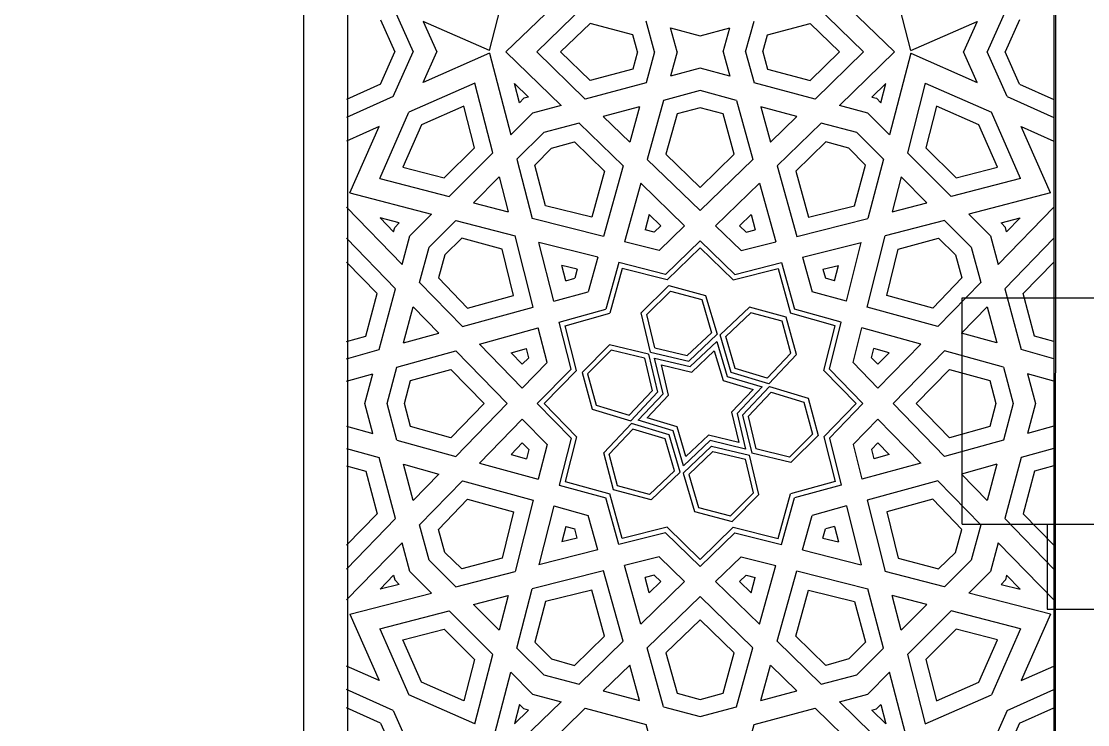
# Model space of a CAD drawing. Header units: inches. Extents: x 13054 to 48691, y 5623 to 20391.
# Drawn here: x 48442.75 to 48454.81, y 18849.58 to 18857.53 of the extents above; entities that cross this region are included whole.
import ezdxf

# ---------------------------------------------------------------- set-up
doc = ezdxf.new("R2010")
doc.units = ezdxf.units.IN
doc.header["$MEASUREMENT"] = 0

msp = doc.modelspace()

# ---------------------------------------------------------------- linework, layer by layer
at = {"transparency": 33554483}
for p, q in [((48454.449, 18888.521), (48454.424, 18793.508)), ((48454.424, 18865.141), (48454.424, 18857.187)), ((48454.424, 18865.141), (48454.424, 18857.187)), ((48448.041, 18857.203), (48448.281, 18858.126)), ((48452.806, 18857.203), (48452.567, 18858.126)), ((48448.226, 18857.187), (48448.85, 18857.793)), ((48448.577, 18857.187), (48449.124, 18857.72)), ((48452.271, 18857.187), (48451.723, 18857.72)), ((48452.621, 18857.187), (48451.998, 18857.793)), ((48446.952, 18857.693), (48447.178, 18857.187)), ((48453.895, 18857.693), (48453.669, 18857.187)), ((48446.81, 18857.551), (48446.972, 18857.187)), ((48447.291, 18857.533), (48447.445, 18857.187)), ((48448.041, 18857.203), (48447.291, 18857.533)), ((48449.179, 18857.511), (48448.846, 18857.187)), ((48449.661, 18857.381), (48449.179, 18857.511)), ((48449.909, 18857.187), (48449.813, 18857.535)), ((48450.938, 18857.187), (48451.034, 18857.535)), ((48451.186, 18857.381), (48451.669, 18857.511)), ((48451.669, 18857.511), (48452.001, 18857.187)), ((48452.806, 18857.203), (48453.556, 18857.533)), ((48453.556, 18857.533), (48453.402, 18857.187)), ((48454.037, 18857.551), (48453.875, 18857.187)), ((48449.715, 18857.187), (48449.661, 18857.381)), ((48450.087, 18857.462), (48450.424, 18857.371)), ((48450.163, 18857.187), (48450.087, 18857.462)), ((48450.424, 18857.371), (48450.76, 18857.462)), ((48450.684, 18857.187), (48450.76, 18857.462)), ((48451.133, 18857.187), (48451.186, 18857.381)), ((48446.81, 18856.824), (48446.972, 18857.187)), ((48446.952, 18856.682), (48447.178, 18857.187)), ((48446.972, 18857.188), (48446.972, 18857.187)), ((48447.178, 18857.188), (48447.178, 18857.187)), ((48447.291, 18856.842), (48447.445, 18857.187)), ((48448.041, 18857.172), (48447.291, 18856.842)), ((48447.445, 18857.188), (48447.445, 18857.187)), ((48448.041, 18857.172), (48448.281, 18856.249)), ((48448.226, 18857.187), (48448.227, 18857.188)), ((48448.226, 18857.187), (48448.85, 18856.582)), ((48448.577, 18857.187), (48448.578, 18857.188)), ((48448.577, 18857.187), (48449.124, 18856.655)), ((48448.847, 18857.188), (48448.846, 18857.187)), ((48449.179, 18856.864), (48448.846, 18857.187)), ((48449.715, 18857.187), (48449.661, 18856.994)), ((48449.909, 18857.187), (48449.813, 18856.84)), ((48449.909, 18857.187), (48449.909, 18857.188)), ((48450.163, 18857.187), (48450.087, 18856.913)), ((48450.163, 18857.187), (48450.162, 18857.188)), ((48450.684, 18857.187), (48450.685, 18857.188)), ((48450.684, 18857.187), (48450.76, 18856.913)), ((48450.938, 18857.187), (48450.938, 18857.188)), ((48450.938, 18857.187), (48451.034, 18856.84)), ((48451.133, 18857.187), (48451.186, 18856.994)), ((48451.669, 18856.864), (48452.001, 18857.187)), ((48452.271, 18857.187), (48451.723, 18856.655)), ((48452.621, 18857.187), (48451.998, 18856.582)), ((48452, 18857.188), (48452.001, 18857.187)), ((48452.271, 18857.187), (48452.27, 18857.188)), ((48452.806, 18857.172), (48452.567, 18856.249)), ((48452.621, 18857.187), (48452.62, 18857.188)), ((48452.806, 18857.172), (48453.556, 18856.842)), ((48453.402, 18857.188), (48453.402, 18857.187)), ((48453.556, 18856.842), (48453.402, 18857.187)), ((48453.67, 18857.188), (48453.669, 18857.187)), ((48453.895, 18856.682), (48453.669, 18857.187)), ((48453.875, 18857.188), (48453.875, 18857.187)), ((48454.037, 18856.824), (48453.875, 18857.187)), ((48454.424, 18857.187), (48454.424, 18849.234)), ((48454.424, 18857.187), (48454.424, 18849.234)), ((48450.424, 18857.003), (48450.087, 18856.913)), ((48450.76, 18856.913), (48450.424, 18857.003)), ((48449.661, 18856.994), (48449.179, 18856.864)), ((48451.186, 18856.994), (48451.669, 18856.864)), ((48446.81, 18856.824), (48446.424, 18856.651)), ((48447.877, 18856.833), (48447.13, 18856.505)), ((48448.08, 18856.048), (48447.877, 18856.833)), ((48448.38, 18856.614), (48448.324, 18856.831)), ((48448.324, 18856.831), (48448.482, 18856.678)), ((48449.813, 18856.84), (48449.124, 18856.655)), ((48451.723, 18856.655), (48451.034, 18856.84)), ((48452.523, 18856.831), (48452.366, 18856.678)), ((48452.467, 18856.614), (48452.523, 18856.831)), ((48452.97, 18856.833), (48452.767, 18856.048)), ((48452.97, 18856.833), (48453.718, 18856.505)), ((48454.037, 18856.824), (48454.424, 18856.651)), ((48446.952, 18856.682), (48446.424, 18856.446)), ((48448.43, 18856.664), (48448.38, 18856.614)), ((48448.482, 18856.678), (48448.43, 18856.664)), ((48450.011, 18856.64), (48449.826, 18855.973)), ((48450.424, 18856.751), (48450.011, 18856.64)), ((48450.836, 18856.64), (48450.424, 18856.751)), ((48450.836, 18856.64), (48451.021, 18855.973)), ((48452.366, 18856.678), (48452.417, 18856.664)), ((48452.417, 18856.664), (48452.467, 18856.614)), ((48453.895, 18856.682), (48454.424, 18856.446)), ((48447.751, 18856.573), (48447.272, 18856.362)), ((48447.872, 18856.105), (48447.751, 18856.573)), ((48448.85, 18856.582), (48448.527, 18856.495)), ((48449.737, 18856.567), (48449.328, 18856.457)), ((48449.737, 18856.567), (48449.627, 18856.167)), ((48450.424, 18856.556), (48450.163, 18856.487)), ((48450.684, 18856.487), (48450.424, 18856.556)), ((48451.519, 18856.457), (48451.11, 18856.567)), ((48451.11, 18856.567), (48451.22, 18856.167)), ((48452.32, 18856.495), (48451.998, 18856.582)), ((48453.097, 18856.573), (48452.976, 18856.105)), ((48453.575, 18856.362), (48453.097, 18856.573)), ((48446.801, 18855.757), (48447.13, 18856.505)), ((48448.527, 18856.495), (48448.281, 18856.249)), ((48449.328, 18856.457), (48449.627, 18856.167)), ((48450.163, 18856.487), (48450.037, 18856.03)), ((48450.81, 18856.03), (48450.684, 18856.487)), ((48451.519, 18856.457), (48451.22, 18856.167)), ((48452.567, 18856.249), (48452.32, 18856.495)), ((48454.046, 18855.757), (48453.718, 18856.505)), ((48446.792, 18856.343), (48446.424, 18856.178)), ((48446.462, 18855.593), (48446.792, 18856.343)), ((48447.272, 18856.362), (48447.062, 18855.884)), ((48448.654, 18856.276), (48448.352, 18855.975)), ((48449.054, 18856.384), (48448.654, 18856.276)), ((48449.054, 18856.384), (48449.552, 18855.899)), ((48451.794, 18856.384), (48451.295, 18855.899)), ((48452.194, 18856.276), (48451.794, 18856.384)), ((48452.496, 18855.975), (48452.194, 18856.276)), ((48453.786, 18855.884), (48453.575, 18856.362)), ((48454.055, 18856.343), (48454.424, 18856.178)), ((48454.385, 18855.593), (48454.055, 18856.343)), ((48448.742, 18856.099), (48449.002, 18856.17)), ((48449.002, 18856.17), (48449.342, 18855.841)), ((48451.845, 18856.17), (48451.505, 18855.841)), ((48452.105, 18856.099), (48451.845, 18856.17)), ((48447.529, 18855.763), (48447.872, 18856.105)), ((48447.586, 18855.554), (48448.08, 18856.048)), ((48448.554, 18855.907), (48448.742, 18856.099)), ((48450.037, 18856.03), (48450.424, 18855.654)), ((48450.424, 18855.654), (48450.81, 18856.03)), ((48452.294, 18855.907), (48452.105, 18856.099)), ((48453.261, 18855.554), (48452.767, 18856.048)), ((48452.976, 18856.105), (48453.318, 18855.763)), ((48448.352, 18855.975), (48448.525, 18855.304)), ((48449.826, 18855.973), (48450.424, 18855.393)), ((48451.021, 18855.973), (48450.424, 18855.393)), ((48452.496, 18855.975), (48452.322, 18855.304)), ((48447.062, 18855.884), (48447.529, 18855.763)), ((48448.676, 18855.449), (48448.554, 18855.907)), ((48449.342, 18855.841), (48449.2, 18855.321)), ((48449.552, 18855.899), (48449.331, 18855.101)), ((48451.295, 18855.899), (48451.516, 18855.101)), ((48451.505, 18855.841), (48451.648, 18855.321)), ((48452.171, 18855.449), (48452.294, 18855.907)), ((48453.318, 18855.763), (48453.786, 18855.884)), ((48446.801, 18855.757), (48447.586, 18855.554)), ((48447.86, 18855.483), (48448.151, 18855.774)), ((48448.151, 18855.774), (48448.253, 18855.381)), ((48449.752, 18855.705), (48449.568, 18855.041)), ((48449.752, 18855.705), (48450.248, 18855.222)), ((48451.095, 18855.705), (48450.599, 18855.222)), ((48451.095, 18855.705), (48451.279, 18855.041)), ((48452.696, 18855.774), (48452.594, 18855.381)), ((48452.987, 18855.483), (48452.696, 18855.774)), ((48454.046, 18855.757), (48453.261, 18855.554)), ((48446.462, 18855.593), (48447.385, 18855.354)), ((48454.385, 18855.593), (48453.462, 18855.354)), ((48446.424, 18855.432), (48447.053, 18854.785)), ((48447.86, 18855.483), (48448.253, 18855.381)), ((48449.2, 18855.321), (48448.676, 18855.449)), ((48451.648, 18855.321), (48452.171, 18855.449)), ((48452.594, 18855.381), (48452.987, 18855.483)), ((48454.424, 18855.432), (48453.795, 18854.785)), ((48447.02, 18855.254), (48446.803, 18855.31)), ((48446.803, 18855.31), (48446.957, 18855.153)), ((48447.139, 18855.107), (48447.385, 18855.354)), ((48449.848, 18855.349), (48449.8, 18855.176)), ((48449.848, 18855.349), (48449.979, 18855.222)), ((48450.999, 18855.349), (48450.868, 18855.222)), ((48450.999, 18855.349), (48451.047, 18855.176)), ((48453.462, 18855.354), (48453.708, 18855.107)), ((48453.827, 18855.254), (48454.044, 18855.31)), ((48454.044, 18855.31), (48453.89, 18855.153)), ((48446.957, 18855.153), (48446.971, 18855.204)), ((48446.971, 18855.204), (48447.02, 18855.254)), ((48447.358, 18854.981), (48447.66, 18855.283)), ((48447.66, 18855.283), (48448.33, 18855.109)), ((48449.331, 18855.101), (48448.525, 18855.304)), ((48449.979, 18855.222), (48449.904, 18855.15)), ((48450.248, 18855.222), (48449.96, 18854.942)), ((48450.599, 18855.222), (48450.887, 18854.942)), ((48450.868, 18855.222), (48450.943, 18855.15)), ((48451.516, 18855.101), (48452.322, 18855.304)), ((48453.187, 18855.283), (48452.517, 18855.109)), ((48453.187, 18855.283), (48453.489, 18854.981)), ((48453.877, 18855.204), (48453.827, 18855.254)), ((48453.89, 18855.153), (48453.877, 18855.204)), ((48446.424, 18855.081), (48446.979, 18854.51)), ((48447.053, 18854.785), (48447.139, 18855.107)), ((48447.727, 18855.081), (48447.536, 18854.892)), ((48448.185, 18854.958), (48447.727, 18855.081)), ((48448.534, 18854.303), (48448.33, 18855.109)), ((48449.904, 18855.15), (48449.8, 18855.176)), ((48450.943, 18855.15), (48451.047, 18855.176)), ((48452.314, 18854.303), (48452.517, 18855.109)), ((48452.662, 18854.958), (48453.12, 18855.081)), ((48453.12, 18855.081), (48453.312, 18854.892)), ((48453.708, 18855.107), (48453.795, 18854.785)), ((48454.424, 18855.081), (48453.868, 18854.51)), ((48447.251, 18854.581), (48447.358, 18854.981)), ((48448.313, 18854.435), (48448.185, 18854.958)), ((48448.769, 18854.368), (48448.601, 18855.033)), ((48449.266, 18854.865), (48448.601, 18855.033)), ((48449.96, 18854.942), (48449.568, 18855.041)), ((48450.424, 18855.052), (48450.032, 18854.672)), ((48450.424, 18854.974), (48450.049, 18854.609)), ((48450.424, 18855.052), (48450.815, 18854.672)), ((48450.424, 18854.974), (48450.798, 18854.609)), ((48450.887, 18854.942), (48451.279, 18855.041)), ((48451.581, 18854.865), (48452.246, 18855.033)), ((48452.078, 18854.368), (48452.246, 18855.033)), ((48452.534, 18854.435), (48452.662, 18854.958)), ((48453.489, 18854.981), (48453.597, 18854.581)), ((48447.536, 18854.892), (48447.464, 18854.632)), ((48449.266, 18854.865), (48449.158, 18854.476)), ((48451.581, 18854.865), (48451.689, 18854.476)), ((48453.312, 18854.892), (48453.383, 18854.632)), ((48446.77, 18854.456), (48446.424, 18854.812)), ((48448.904, 18854.6), (48448.86, 18854.774)), ((48449.034, 18854.73), (48448.86, 18854.774)), ((48449.034, 18854.73), (48449.006, 18854.629)), ((48449.503, 18854.805), (48449.357, 18854.278)), ((48449.542, 18854.737), (48449.402, 18854.232)), ((48450.032, 18854.672), (48449.503, 18854.805)), ((48450.049, 18854.609), (48449.542, 18854.737)), ((48450.798, 18854.609), (48451.305, 18854.737)), ((48450.815, 18854.672), (48451.344, 18854.805)), ((48451.305, 18854.737), (48451.445, 18854.232)), ((48451.344, 18854.805), (48451.491, 18854.278)), ((48451.813, 18854.73), (48451.987, 18854.774)), ((48451.813, 18854.73), (48451.842, 18854.629)), ((48451.943, 18854.6), (48451.987, 18854.774)), ((48454.077, 18854.456), (48454.424, 18854.812)), ((48447.464, 18854.632), (48447.793, 18854.292)), ((48448.904, 18854.6), (48449.006, 18854.629)), ((48451.943, 18854.6), (48451.842, 18854.629)), ((48453.383, 18854.632), (48453.054, 18854.292)), ((48446.794, 18853.821), (48446.979, 18854.51)), ((48447.251, 18854.581), (48447.735, 18854.082)), ((48448.769, 18854.368), (48449.158, 18854.476)), ((48449.758, 18854.236), (48450.07, 18854.546)), ((48449.82, 18854.219), (48450.087, 18854.483)), ((48450.07, 18854.546), (48450.486, 18854.433)), ((48450.087, 18854.483), (48450.441, 18854.387)), ((48452.078, 18854.368), (48451.689, 18854.476)), ((48453.597, 18854.581), (48453.112, 18854.082)), ((48453.868, 18854.51), (48454.053, 18853.821)), ((48446.641, 18853.973), (48446.77, 18854.456)), ((48447.793, 18854.292), (48448.313, 18854.435)), ((48450.441, 18854.387), (48450.553, 18854.013)), ((48450.486, 18854.433), (48450.617, 18853.995)), ((48453.054, 18854.292), (48452.534, 18854.435)), ((48454.206, 18853.973), (48454.077, 18854.456)), ((48447.067, 18853.897), (48447.177, 18854.306)), ((48447.177, 18854.306), (48447.467, 18854.008)), ((48447.735, 18854.082), (48448.534, 18854.303)), ((48448.829, 18854.131), (48449.357, 18854.278)), ((48448.897, 18854.092), (48449.402, 18854.232)), ((48449.864, 18853.794), (48449.758, 18854.236)), ((48450.98, 18854.301), (48450.649, 18853.987)), ((48450.996, 18854.238), (48450.713, 18853.97)), ((48451.398, 18854.19), (48450.98, 18854.301)), ((48451.352, 18854.144), (48450.996, 18854.238)), ((48451.95, 18854.092), (48451.445, 18854.232)), ((48452.018, 18854.131), (48451.491, 18854.278)), ((48453.112, 18854.082), (48452.314, 18854.303)), ((48453.67, 18854.306), (48453.38, 18854.008)), ((48453.67, 18854.306), (48453.78, 18853.897)), ((48448.963, 18853.602), (48448.829, 18854.131)), ((48449.911, 18853.84), (48449.82, 18854.219)), ((48451.45, 18853.782), (48451.352, 18854.144)), ((48451.513, 18853.766), (48451.398, 18854.19)), ((48451.885, 18853.602), (48452.018, 18854.131)), ((48447.067, 18853.897), (48447.467, 18854.008)), ((48447.929, 18853.882), (48448.593, 18854.066)), ((48448.692, 18853.675), (48448.593, 18854.066)), ((48449.025, 18853.585), (48448.897, 18854.092)), ((48450.278, 18853.753), (48450.553, 18854.013)), ((48450.295, 18853.691), (48450.617, 18853.995)), ((48450.775, 18853.562), (48450.649, 18853.987)), ((48451.822, 18853.585), (48451.95, 18854.092)), ((48452.155, 18853.675), (48452.254, 18854.066)), ((48452.918, 18853.882), (48452.254, 18854.066)), ((48453.78, 18853.897), (48453.38, 18854.008)), ((48446.424, 18853.913), (48446.641, 18853.973)), ((48447.929, 18853.882), (48448.412, 18853.386)), ((48449.398, 18853.876), (48449.088, 18853.564)), ((48449.841, 18853.77), (48449.398, 18853.876)), ((48450.311, 18853.629), (48450.612, 18853.913)), ((48450.612, 18853.913), (48450.73, 18853.517)), ((48450.82, 18853.607), (48450.713, 18853.97)), ((48452.918, 18853.882), (48452.435, 18853.386)), ((48454.424, 18853.913), (48454.206, 18853.973)), ((48446.424, 18853.718), (48446.794, 18853.821)), ((48446.994, 18853.623), (48447.661, 18853.808)), ((48447.661, 18853.808), (48448.242, 18853.211)), ((48448.285, 18853.786), (48448.458, 18853.834)), ((48448.285, 18853.786), (48448.412, 18853.655)), ((48448.485, 18853.73), (48448.458, 18853.834)), ((48449.416, 18853.814), (48449.151, 18853.548)), ((48449.794, 18853.724), (48449.416, 18853.814)), ((48449.841, 18853.77), (48449.943, 18853.339)), ((48449.864, 18853.794), (48450.295, 18853.691)), ((48449.911, 18853.84), (48450.278, 18853.753)), ((48450.328, 18853.567), (48450.584, 18853.809)), ((48450.584, 18853.809), (48450.685, 18853.472)), ((48451.183, 18853.5), (48451.45, 18853.782)), ((48451.2, 18853.436), (48451.513, 18853.766)), ((48452.362, 18853.73), (48452.389, 18853.834)), ((48452.562, 18853.786), (48452.389, 18853.834)), ((48452.562, 18853.786), (48452.435, 18853.655)), ((48453.186, 18853.808), (48452.606, 18853.211)), ((48453.853, 18853.623), (48453.186, 18853.808)), ((48454.424, 18853.718), (48454.053, 18853.821)), ((48446.884, 18853.211), (48446.994, 18853.623)), ((48448.412, 18853.655), (48448.485, 18853.73)), ((48448.412, 18853.386), (48448.692, 18853.675)), ((48449.794, 18853.724), (48449.881, 18853.356)), ((48449.909, 18853.725), (48450.311, 18853.629)), ((48450.005, 18853.323), (48449.909, 18853.725)), ((48449.985, 18853.649), (48450.328, 18853.567)), ((48450.067, 18853.306), (48449.985, 18853.649)), ((48452.435, 18853.386), (48452.155, 18853.675)), ((48452.435, 18853.655), (48452.362, 18853.73)), ((48453.853, 18853.623), (48453.964, 18853.211)), ((48446.424, 18853.465), (48446.721, 18853.547)), ((48446.631, 18853.211), (48446.721, 18853.547)), ((48447.148, 18853.471), (48447.604, 18853.597)), ((48447.604, 18853.597), (48447.98, 18853.211)), ((48448.582, 18853.211), (48448.963, 18853.602)), ((48448.661, 18853.211), (48449.025, 18853.585)), ((48449.088, 18853.564), (48449.201, 18853.148)), ((48449.151, 18853.548), (48449.247, 18853.193)), ((48450.73, 18853.517), (48451.126, 18853.399)), ((48451.2, 18853.436), (48450.775, 18853.562)), ((48451.183, 18853.5), (48450.82, 18853.607)), ((48452.187, 18853.211), (48451.822, 18853.585)), ((48452.265, 18853.211), (48451.885, 18853.602)), ((48452.867, 18853.211), (48453.243, 18853.597)), ((48453.243, 18853.597), (48453.7, 18853.471)), ((48454.126, 18853.547), (48454.216, 18853.211)), ((48454.424, 18853.465), (48454.126, 18853.547)), ((48447.078, 18853.211), (48447.148, 18853.471)), ((48450.685, 18853.472), (48451.022, 18853.371)), ((48451.126, 18853.399), (48450.842, 18853.099)), ((48451.208, 18853.404), (48450.904, 18853.082)), ((48451.208, 18853.404), (48451.644, 18853.274)), ((48453.7, 18853.471), (48453.769, 18853.211)), ((48449.881, 18853.356), (48449.622, 18853.081)), ((48449.943, 18853.339), (48449.639, 18853.017)), ((48449.721, 18853.022), (48450.005, 18853.323)), ((48449.825, 18853.05), (48450.067, 18853.306)), ((48451.022, 18853.371), (48450.78, 18853.115)), ((48451.225, 18853.34), (48450.966, 18853.065)), ((48451.225, 18853.34), (48451.598, 18853.229)), ((48451.644, 18853.274), (48451.757, 18852.849)), ((48446.721, 18852.874), (48446.631, 18853.211)), ((48446.994, 18852.798), (48446.884, 18853.211)), ((48447.148, 18852.951), (48447.078, 18853.211)), ((48447.98, 18853.211), (48447.604, 18852.824)), ((48447.661, 18852.613), (48448.242, 18853.211)), ((48448.582, 18853.211), (48448.963, 18852.819)), ((48448.661, 18853.211), (48449.025, 18852.836)), ((48449.201, 18853.148), (48449.639, 18853.017)), ((48449.247, 18853.193), (48449.622, 18853.081)), ((48451.598, 18853.229), (48451.694, 18852.866)), ((48452.187, 18853.211), (48451.822, 18852.836)), ((48452.265, 18853.211), (48451.885, 18852.819)), ((48453.186, 18852.613), (48452.606, 18853.211)), ((48453.243, 18852.824), (48452.867, 18853.211)), ((48453.769, 18853.211), (48453.7, 18852.951)), ((48453.964, 18853.211), (48453.853, 18852.798)), ((48454.216, 18853.211), (48454.126, 18852.874)), ((48447.929, 18852.539), (48448.412, 18853.036)), ((48448.412, 18853.036), (48448.692, 18852.747)), ((48450.117, 18852.904), (48449.721, 18853.022)), ((48450.163, 18852.95), (48449.825, 18853.05)), ((48450.78, 18853.115), (48450.862, 18852.772)), ((48450.842, 18853.099), (48450.938, 18852.696)), ((48450.904, 18853.082), (48451.007, 18852.651)), ((48450.966, 18853.065), (48451.053, 18852.698)), ((48452.435, 18853.036), (48452.155, 18852.747)), ((48452.918, 18852.539), (48452.435, 18853.036)), ((48446.424, 18852.956), (48446.721, 18852.874)), ((48447.604, 18852.824), (48447.148, 18852.951)), ((48449.333, 18852.654), (48449.647, 18852.986)), ((48449.396, 18852.638), (48449.664, 18852.922)), ((48450.072, 18852.859), (48449.647, 18852.986)), ((48450.027, 18852.814), (48449.664, 18852.922)), ((48450.235, 18852.508), (48450.117, 18852.904)), ((48450.263, 18852.612), (48450.163, 18852.95)), ((48453.7, 18852.951), (48453.243, 18852.824)), ((48454.424, 18852.956), (48454.126, 18852.874)), ((48446.994, 18852.798), (48447.661, 18852.613)), ((48448.963, 18852.819), (48448.829, 18852.29)), ((48449.025, 18852.836), (48448.897, 18852.329)), ((48450.135, 18852.452), (48450.027, 18852.814)), ((48450.198, 18852.434), (48450.072, 18852.859)), ((48450.536, 18852.792), (48450.235, 18852.508)), ((48450.519, 18852.854), (48450.263, 18852.612)), ((48450.862, 18852.772), (48450.519, 18852.854)), ((48450.938, 18852.696), (48450.536, 18852.792)), ((48451.694, 18852.866), (48451.433, 18852.607)), ((48451.757, 18852.849), (48451.451, 18852.545)), ((48451.822, 18852.836), (48451.95, 18852.329)), ((48451.885, 18852.819), (48452.018, 18852.29)), ((48453.853, 18852.798), (48453.186, 18852.613)), ((48446.424, 18852.703), (48446.794, 18852.6)), ((48448.285, 18852.635), (48448.412, 18852.766)), ((48448.412, 18852.766), (48448.485, 18852.691)), ((48448.485, 18852.691), (48448.458, 18852.587)), ((48448.692, 18852.747), (48448.593, 18852.355)), ((48449.444, 18852.237), (48449.333, 18852.654)), ((48450.23, 18852.426), (48450.552, 18852.73)), ((48450.294, 18852.409), (48450.569, 18852.669)), ((48450.552, 18852.73), (48450.983, 18852.628)), ((48450.569, 18852.669), (48450.937, 18852.581)), ((48451.433, 18852.607), (48451.053, 18852.698)), ((48452.155, 18852.747), (48452.254, 18852.355)), ((48452.435, 18852.766), (48452.362, 18852.691)), ((48452.362, 18852.691), (48452.389, 18852.587)), ((48452.562, 18852.635), (48452.435, 18852.766)), ((48454.424, 18852.703), (48454.053, 18852.6)), ((48446.979, 18851.911), (48446.794, 18852.6)), ((48447.929, 18852.539), (48448.593, 18852.355)), ((48448.285, 18852.635), (48448.458, 18852.587)), ((48449.49, 18852.282), (48449.396, 18852.638)), ((48451.027, 18852.201), (48450.937, 18852.581)), ((48451.089, 18852.183), (48450.983, 18852.628)), ((48451.451, 18852.545), (48451.007, 18852.651)), ((48452.918, 18852.539), (48452.254, 18852.355)), ((48452.562, 18852.635), (48452.389, 18852.587)), ((48454.053, 18852.6), (48453.868, 18851.911)), ((48446.424, 18852.508), (48446.641, 18852.448)), ((48446.641, 18852.448), (48446.77, 18851.966)), ((48447.177, 18852.115), (48447.067, 18852.525)), ((48447.067, 18852.525), (48447.467, 18852.414)), ((48447.177, 18852.115), (48447.467, 18852.414)), ((48450.135, 18852.452), (48449.852, 18852.184)), ((48450.198, 18852.434), (48449.868, 18852.122)), ((48450.23, 18852.426), (48450.36, 18851.99)), ((48453.78, 18852.525), (48453.38, 18852.414)), ((48453.67, 18852.115), (48453.38, 18852.414)), ((48453.78, 18852.525), (48453.67, 18852.115)), ((48454.206, 18852.448), (48454.077, 18851.966)), ((48454.424, 18852.508), (48454.206, 18852.448)), ((48447.251, 18851.841), (48447.735, 18852.339)), ((48447.735, 18852.339), (48448.534, 18852.118)), ((48448.897, 18852.329), (48449.402, 18852.189)), ((48450.294, 18852.409), (48450.405, 18852.036)), ((48451.95, 18852.329), (48451.445, 18852.189)), ((48453.112, 18852.339), (48452.314, 18852.118)), ((48453.597, 18851.841), (48453.112, 18852.339)), ((48448.829, 18852.29), (48449.357, 18852.144)), ((48449.542, 18851.684), (48449.402, 18852.189)), ((48449.868, 18852.122), (48449.444, 18852.237)), ((48449.852, 18852.184), (48449.49, 18852.282)), ((48450.768, 18851.94), (48451.027, 18852.201)), ((48450.785, 18851.877), (48451.089, 18852.183)), ((48451.305, 18851.684), (48451.445, 18852.189)), ((48452.018, 18852.29), (48451.491, 18852.144)), ((48447.464, 18851.789), (48447.793, 18852.129)), ((48447.793, 18852.129), (48448.313, 18851.987)), ((48448.534, 18852.118), (48448.33, 18851.312)), ((48448.769, 18852.053), (48448.601, 18851.388)), ((48448.769, 18852.053), (48449.158, 18851.945)), ((48449.503, 18851.616), (48449.357, 18852.144)), ((48451.344, 18851.616), (48451.491, 18852.144)), ((48452.078, 18852.053), (48451.689, 18851.945)), ((48452.078, 18852.053), (48452.246, 18851.388)), ((48452.314, 18852.118), (48452.517, 18851.312)), ((48453.054, 18852.129), (48452.534, 18851.987)), ((48453.383, 18851.789), (48453.054, 18852.129)), ((48446.77, 18851.966), (48446.424, 18851.609)), ((48448.313, 18851.987), (48448.185, 18851.463)), ((48449.266, 18851.556), (48449.158, 18851.945)), ((48450.36, 18851.99), (48450.785, 18851.877)), ((48450.405, 18852.036), (48450.768, 18851.94)), ((48451.581, 18851.556), (48451.689, 18851.945)), ((48452.534, 18851.987), (48452.662, 18851.463)), ((48454.077, 18851.966), (48454.424, 18851.609)), ((48446.424, 18851.34), (48446.979, 18851.911)), ((48447.358, 18851.441), (48447.251, 18851.841)), ((48448.904, 18851.821), (48448.86, 18851.647)), ((48448.904, 18851.821), (48449.006, 18851.793)), ((48450.049, 18851.812), (48449.542, 18851.684)), ((48450.424, 18851.448), (48450.049, 18851.812)), ((48450.424, 18851.448), (48450.798, 18851.812)), ((48450.798, 18851.812), (48451.305, 18851.684)), ((48451.943, 18851.821), (48451.842, 18851.793)), ((48451.943, 18851.821), (48451.987, 18851.647)), ((48453.597, 18851.841), (48453.489, 18851.441)), ((48454.424, 18851.34), (48453.868, 18851.911)), ((48447.536, 18851.529), (48447.464, 18851.789)), ((48449.034, 18851.691), (48448.86, 18851.647)), ((48449.034, 18851.691), (48449.006, 18851.793)), ((48450.032, 18851.75), (48449.503, 18851.616)), ((48450.424, 18851.369), (48450.032, 18851.75)), ((48450.424, 18851.369), (48450.815, 18851.75)), ((48450.815, 18851.75), (48451.344, 18851.616)), ((48451.813, 18851.691), (48451.842, 18851.793)), ((48451.813, 18851.691), (48451.987, 18851.647)), ((48453.312, 18851.529), (48453.383, 18851.789)), ((48446.424, 18850.99), (48447.053, 18851.637)), ((48447.139, 18851.314), (48447.053, 18851.637)), ((48453.795, 18851.637), (48453.708, 18851.314)), ((48454.424, 18850.99), (48453.795, 18851.637)), ((48447.727, 18851.341), (48447.536, 18851.529)), ((48448.185, 18851.463), (48447.727, 18851.341)), ((48449.266, 18851.556), (48448.601, 18851.388)), ((48449.96, 18851.48), (48449.568, 18851.381)), ((48450.248, 18851.199), (48449.96, 18851.48)), ((48450.599, 18851.199), (48450.887, 18851.48)), ((48450.887, 18851.48), (48451.279, 18851.381)), ((48451.581, 18851.556), (48452.246, 18851.388)), ((48452.662, 18851.463), (48453.12, 18851.341)), ((48453.12, 18851.341), (48453.312, 18851.529)), ((48447.66, 18851.139), (48447.358, 18851.441)), ((48449.752, 18850.716), (48449.568, 18851.381)), ((48451.095, 18850.716), (48451.279, 18851.381)), ((48453.489, 18851.441), (48453.187, 18851.139)), ((48446.803, 18851.111), (48446.957, 18851.269)), ((48446.957, 18851.269), (48446.971, 18851.217)), ((48446.971, 18851.217), (48447.02, 18851.167)), ((48447.385, 18851.068), (48447.139, 18851.314)), ((48447.66, 18851.139), (48448.33, 18851.312)), ((48449.331, 18851.321), (48448.525, 18851.117)), ((48449.552, 18850.523), (48449.331, 18851.321)), ((48449.904, 18851.272), (48449.8, 18851.246)), ((48449.848, 18851.072), (48449.8, 18851.246)), ((48449.979, 18851.199), (48449.904, 18851.272)), ((48450.868, 18851.199), (48450.943, 18851.272)), ((48450.943, 18851.272), (48451.047, 18851.246)), ((48450.999, 18851.072), (48451.047, 18851.246)), ((48451.295, 18850.523), (48451.516, 18851.321)), ((48451.516, 18851.321), (48452.322, 18851.117)), ((48453.187, 18851.139), (48452.517, 18851.312)), ((48453.708, 18851.314), (48453.462, 18851.068)), ((48453.877, 18851.217), (48453.827, 18851.167)), ((48453.89, 18851.269), (48453.877, 18851.217)), ((48454.044, 18851.111), (48453.89, 18851.269)), ((48447.02, 18851.167), (48446.803, 18851.111)), ((48448.352, 18850.447), (48448.525, 18851.117)), ((48449.2, 18851.1), (48448.676, 18850.972)), ((48449.342, 18850.58), (48449.2, 18851.1)), ((48449.752, 18850.716), (48450.248, 18851.199)), ((48449.848, 18851.072), (48449.979, 18851.199)), ((48451.095, 18850.716), (48450.599, 18851.199)), ((48450.999, 18851.072), (48450.868, 18851.199)), ((48451.505, 18850.58), (48451.648, 18851.1)), ((48451.648, 18851.1), (48452.171, 18850.972)), ((48452.496, 18850.447), (48452.322, 18851.117)), ((48453.827, 18851.167), (48454.044, 18851.111)), ((48446.462, 18850.829), (48447.385, 18851.068)), ((48447.86, 18850.938), (48448.253, 18851.04)), ((48448.253, 18851.04), (48448.151, 18850.647)), ((48448.676, 18850.972), (48448.554, 18850.515)), ((48449.826, 18850.448), (48450.424, 18851.029)), ((48451.021, 18850.448), (48450.424, 18851.029)), ((48452.171, 18850.972), (48452.294, 18850.515)), ((48452.696, 18850.647), (48452.594, 18851.04)), ((48452.987, 18850.938), (48452.594, 18851.04)), ((48454.385, 18850.829), (48453.462, 18851.068)), ((48446.801, 18850.664), (48447.586, 18850.867)), ((48448.08, 18850.373), (48447.586, 18850.867)), ((48448.151, 18850.647), (48447.86, 18850.938)), ((48452.987, 18850.938), (48452.696, 18850.647)), ((48453.261, 18850.867), (48452.767, 18850.373)), ((48454.046, 18850.664), (48453.261, 18850.867)), ((48446.462, 18850.829), (48446.792, 18850.078)), ((48450.424, 18850.767), (48450.037, 18850.391)), ((48450.81, 18850.391), (48450.424, 18850.767)), ((48454.385, 18850.829), (48454.055, 18850.078)), ((48446.801, 18850.664), (48447.13, 18849.917)), ((48447.062, 18850.538), (48447.529, 18850.659)), ((48447.529, 18850.659), (48447.872, 18850.316)), ((48453.318, 18850.659), (48452.976, 18850.316)), ((48453.786, 18850.538), (48453.318, 18850.659)), ((48454.046, 18850.664), (48453.718, 18849.917)), ((48447.272, 18850.059), (48447.062, 18850.538)), ((48448.554, 18850.515), (48448.742, 18850.323)), ((48449.002, 18850.251), (48449.342, 18850.58)), ((48449.054, 18850.038), (48449.552, 18850.523)), ((48451.794, 18850.038), (48451.295, 18850.523)), ((48451.845, 18850.251), (48451.505, 18850.58)), ((48452.294, 18850.515), (48452.105, 18850.323)), ((48453.575, 18850.059), (48453.786, 18850.538)), ((48447.877, 18849.588), (48448.08, 18850.373)), ((48448.352, 18850.447), (48448.654, 18850.145)), ((48450.011, 18849.781), (48449.826, 18850.448)), ((48450.037, 18850.391), (48450.163, 18849.935)), ((48450.684, 18849.935), (48450.81, 18850.391)), ((48450.836, 18849.781), (48451.021, 18850.448)), ((48452.194, 18850.145), (48452.496, 18850.447)), ((48452.767, 18850.373), (48452.97, 18849.588)), ((48446.792, 18850.078), (48446.424, 18850.243)), ((48447.872, 18850.316), (48447.751, 18849.849)), ((48448.742, 18850.323), (48449.002, 18850.251)), ((48449.328, 18849.964), (48449.627, 18850.254)), ((48449.737, 18849.854), (48449.627, 18850.254)), ((48451.11, 18849.854), (48451.22, 18850.254)), ((48451.519, 18849.964), (48451.22, 18850.254)), ((48452.105, 18850.323), (48451.845, 18850.251)), ((48452.976, 18850.316), (48453.097, 18849.849)), ((48454.055, 18850.078), (48454.424, 18850.243)), ((48448.041, 18849.249), (48448.281, 18850.173)), ((48448.281, 18850.173), (48448.527, 18849.926)), ((48448.654, 18850.145), (48449.054, 18850.038)), ((48451.794, 18850.038), (48452.194, 18850.145)), ((48452.32, 18849.926), (48452.567, 18850.173)), ((48452.806, 18849.249), (48452.567, 18850.173)), ((48447.751, 18849.849), (48447.272, 18850.059)), ((48453.097, 18849.849), (48453.575, 18850.059)), ((48446.439, 18849.969), (48446.424, 18849.976)), ((48446.952, 18849.739), (48446.424, 18849.976)), ((48447.877, 18849.588), (48447.13, 18849.917)), ((48448.527, 18849.926), (48448.85, 18849.84)), ((48449.328, 18849.964), (48449.737, 18849.854)), ((48450.163, 18849.935), (48450.424, 18849.865)), ((48450.424, 18849.865), (48450.684, 18849.935)), ((48451.11, 18849.854), (48451.519, 18849.964)), ((48451.998, 18849.84), (48452.32, 18849.926)), ((48452.97, 18849.588), (48453.718, 18849.917)), ((48453.895, 18849.739), (48454.424, 18849.976)), ((48446.439, 18849.763), (48446.424, 18849.77)), ((48446.81, 18849.597), (48446.424, 18849.77)), ((48448.226, 18849.234), (48448.85, 18849.84)), ((48448.38, 18849.807), (48448.324, 18849.591)), ((48448.43, 18849.758), (48448.38, 18849.807)), ((48448.577, 18849.234), (48449.124, 18849.766)), ((48449.124, 18849.766), (48449.813, 18849.581)), ((48450.011, 18849.781), (48450.424, 18849.671)), ((48450.424, 18849.671), (48450.836, 18849.781)), ((48451.034, 18849.581), (48451.723, 18849.766)), ((48452.271, 18849.234), (48451.723, 18849.766)), ((48452.621, 18849.234), (48451.998, 18849.84)), ((48452.417, 18849.758), (48452.467, 18849.807)), ((48452.467, 18849.807), (48452.523, 18849.591)), ((48454.037, 18849.597), (48454.424, 18849.77)), ((48446.952, 18849.739), (48447.178, 18849.234)), ((48448.324, 18849.591), (48448.482, 18849.744)), ((48448.482, 18849.744), (48448.43, 18849.758)), ((48452.366, 18849.744), (48452.417, 18849.758)), ((48452.523, 18849.591), (48452.366, 18849.744)), ((48453.895, 18849.739), (48453.669, 18849.234)), ((48446.81, 18849.597), (48446.972, 18849.234)), ((48449.909, 18849.234), (48449.813, 18849.581)), ((48450.938, 18849.234), (48451.034, 18849.581)), ((48454.037, 18849.597), (48453.875, 18849.234))]:
    msp.add_line(p, q, dxfattribs=at)
for p, q in [((48453.389, 18851.848), (48453.389, 18854.408)), ((48453.389, 18854.408), (48467.788, 18854.408)), ((48453.389, 18851.848), (48467.788, 18851.848))]:
    msp.add_line(p, q)
at = {"color": 251}
msp.add_line((48454.349, 18851.848), (48454.349, 18850.888), dxfattribs=at)
at = {"color": 26}
msp.add_line((48454.349, 18850.888), (48466.828, 18850.888), dxfattribs=at)
at = {"transparency": 33554483}
for points in [[(48446.424, 18793.51), (48446.447, 18880.523)], [(48445.924, 18793.51), (48445.947, 18880.023), (48368.007, 18880.044), (48367.984, 18793.531)]]:
    msp.add_lwpolyline(points, dxfattribs=at)

doc.saveas('drawing.dxf')
